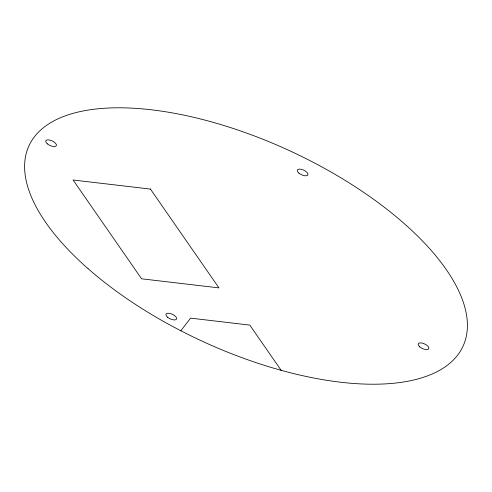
<?xml version="1.0" encoding="UTF-8"?>
<svg xmlns="http://www.w3.org/2000/svg" width="492" height="492" viewBox="0 0 492 492"><rect width="100%" height="100%" fill="white"/><g stroke="black" fill="none" stroke-linecap="round" stroke-linejoin="round"><path stroke-width="0.74" d="M180.847 330.778L190.564 318.133L249.788 325.095L281.147 370.316M150.441 189.088L73.074 179.992L141.591 278.804L218.965 287.9L150.441 189.088M88.093 268.693A239.044 104.79 24.8 0 0 459.356 352.739A239.044 104.79 24.8 0 0 190.552 116.592A239.044 104.79 24.8 0 0 88.093 268.693M298.908 173.116A5.812 2.546 24.8 0 0 307.869 174.998A5.812 2.546 24.8 0 0 301.141 169.285A5.812 2.546 24.8 0 0 298.908 173.116M419.781 346.885A5.812 2.546 24.8 0 0 428.741 348.773A5.812 2.546 24.8 0 0 422.007 343.059A5.812 2.546 24.8 0 0 419.781 346.885M47.343 143.861A5.812 2.546 24.8 0 0 56.297 145.743A5.812 2.546 24.8 0 0 49.569 140.029A5.812 2.546 24.8 0 0 47.343 143.861M167.569 317.235A5.812 2.546 24.8 0 0 176.53 319.117A5.812 2.546 24.8 0 0 169.795 313.404A5.812 2.546 24.8 0 0 167.569 317.235"/></g></svg>
